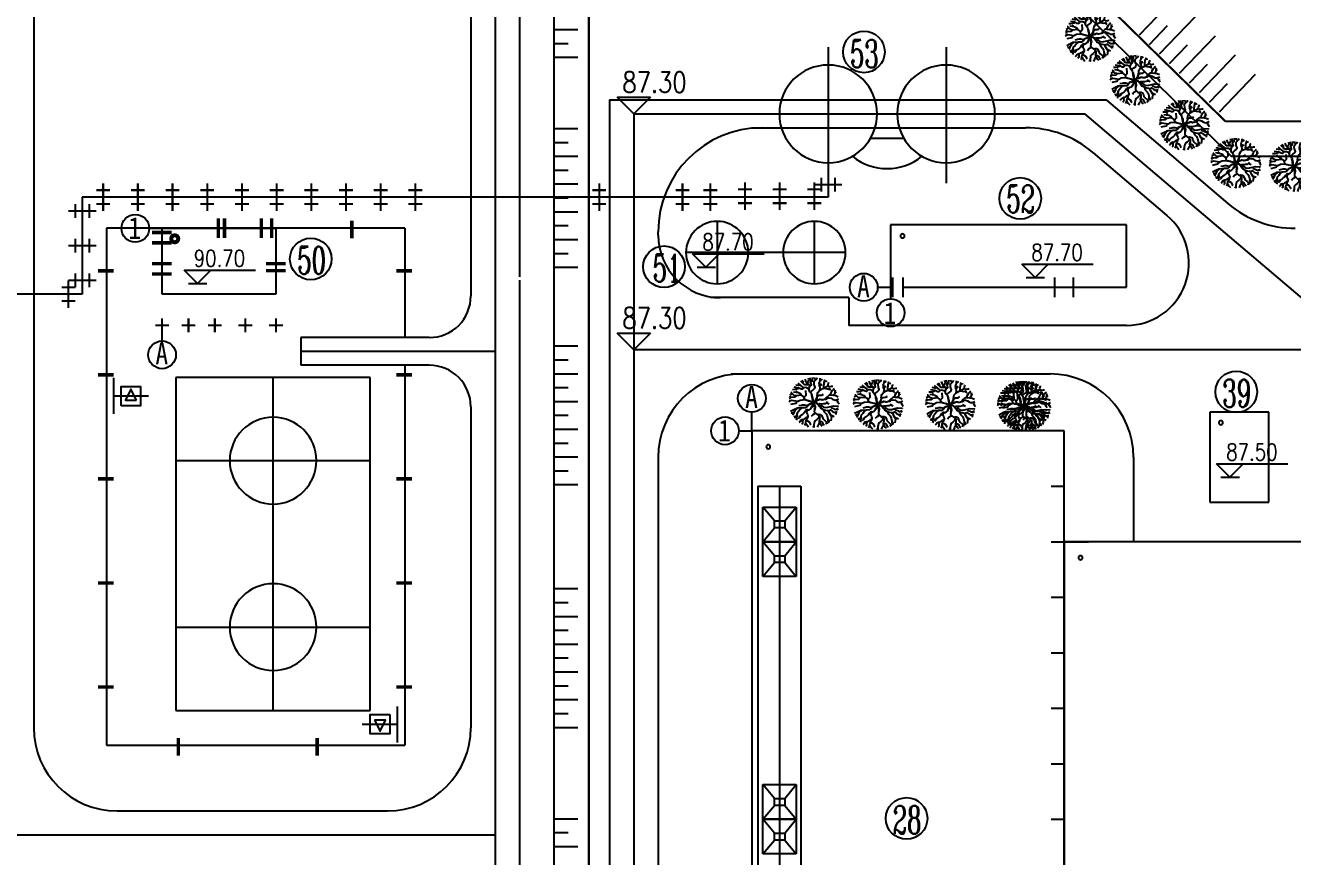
# Model space of a CAD drawing. Extents: x 532522 to 2902776, y -101917278 to 111238625.
# Drawn here: x 2902098.2 to 2902280.8, y 2549128.2 to 2549248.1 of the extents above; entities that cross this region are included whole.
import ezdxf
from ezdxf.enums import TextEntityAlignment as Align

# ---------------------------------------------------------------- set-up
doc = ezdxf.new("R2010")
doc.units = 0
doc.header["$LTSCALE"] = 1000
doc.header["$MEASUREMENT"] = 0
doc.header["$PDMODE"] = 33
doc.header["$PDSIZE"] = 0.125
doc.linetypes.add('DASHDOT', pattern=[1, 0.5, -0.25, 0, -0.25])
doc.layers.get('DEFPOINTS').update_dxf_attribs({"linetype": 'CONTINUOUS'})
for name, color, linetype in [('1', 7, 'CONTINUOUS'), ('34', 7, 'CONTINUOUS'), ('NEW字', 2, 'CONTINUOUS'), ('NEW编号', 2, 'CONTINUOUS'), ('边坡', 3, 'CONTINUOUS'), ('道路', 5, 'CONTINUOUS')]:
    doc.layers.add(name, color=color, linetype=linetype)
doc.styles.add('_COMPLEX', font='COMPLEX.shx', dxfattribs={"width": 0.6})
doc.styles.add('BIGFONT', font='', dxfattribs={"width": 0.75})
doc.styles.add('DIM_FONT', font='SIMPLEX.shx', dxfattribs={"width": 0.8})
doc.styles.get('BIGFONT').set_extended_font_data('SimSun')

# ---------------------------------------------------------------- blocks, each defined once
blk = doc.blocks.new('VEGTRE')
at = {"layer": '34', "color": 95, "linetype": 'Continuous'}
for p, q in [((-8.528, 0.012), (-9.251, 0.386)), ((0.118, -8.826), (0.14, -9.251)), ((3.566, -7.88), (3.93, -8.367))]:
    blk.add_line(p, q, dxfattribs=at)
for points in [[(-5.516, 2.354), (-5.718, 2.925), (-6.014, 3.369), (-6.482, 4.138), (-6.364, 4.405), (-6.573, 4.79), (-7.162, 5.174), (-7.426, 5.518)], [(-4.4, 6.349), (-5.149, 6.149), (-5.738, 6.297), (-6.573, 6.509)], [(-2.28, 1.166), (-2.28, 1.166), (-2.588, 1.561), (-2.851, 2.005), (-2.762, 2.39), (-2.79, 2.715), (-3.321, 3.217), (-3.913, 3.602), (-4.236, 3.99), (-4.562, 4.344), (-4.855, 4.817), (-5.062, 5.113), (-5.651, 5.497), (-6.065, 5.795)], [(-2.046, 4.279), (-2.4, 4.964), (-3.287, 5.585), (-3.964, 6.236), (-4.882, 6.473), (-5.323, 6.918), (-5.978, 7.056)], [(-5.323, 6.918), (-5.362, 7.246), (-5.46, 7.463)], [(-2.195, 6.115), (-2.574, 6.648), (-3.106, 7.036), (-3.4, 7.185), (-3.962, 7.479), (-4.61, 7.805), (-4.773, 7.915)], [(-3.752, 7.369), (-3.99, 8.041), (-3.988, 8.338)], [(-2.021, 2.95), (-2.046, 4.279), (-2.195, 6.115), (-2.229, 6.518), (-2.46, 6.863), (-3.385, 8.6)], [(-1.333, 2.385), (-1.014, 3.395), (-1.014, 4.191), (-1.128, 4.636), (-1.306, 5.585)], [(0.397, 6.077), (-0.091, 6.602), (-0.424, 6.73), (-0.829, 8.612)], [(0.749, 8.303), (0.417, 8.867), (0.067, 9.236)], [(0.754, 9.176), (0.786, 8.248), (0.421, 5.99), (0.879, 5.048), (1.021, 3.397), (1.745, 3.549), (2.297, 4.056), (2.627, 4.528), (2.402, 6.574), (1.892, 7.12), (1.776, 8.509), (1.535, 8.749), (1.489, 9.113)], [(1.776, 8.509), (2.094, 8.662), (2.303, 8.938)], [(2.4, 6.569), (2.605, 7.267), (2.93, 7.679), (3.581, 8.303), (3.658, 8.472)], [(2.626, 4.535), (3.13, 4.899), (3.487, 5.697), (3.694, 6.082), (4.2, 6.525)], [(3.186, 7.925), (2.785, 8.597), (2.653, 8.841)], [(3.694, 6.082), (3.694, 6.585), (3.817, 7.533)], [(4.535, 1.708), (5.166, 2.212), (5.405, 2.749), (5.458, 3.195), (5.405, 3.713), (4.846, 4.231), (4.892, 4.745), (5.303, 5.581), (5.602, 7.304)], [(5.303, 5.581), (5.202, 5.697), (4.995, 6.082), (4.79, 6.494), (4.73, 7.087), (4.699, 7.94)], [(5.405, 3.715), (5.79, 4.156), (6.145, 4.662), (6.412, 4.985), (7.164, 5.812)], [(6.391, 4.959), (6.236, 5.518), (6.236, 5.725), (6.395, 6.648)], [(6.436, 1.643), (6.438, 3.318), (6.576, 3.653), (7.149, 4.036), (7.438, 4.497), (7.838, 4.863)], [(-5.072, -1.937), (-5.316, -1.81), (-5.788, -1.573), (-6.291, -1.097), (-6.762, -0.477), (-7.144, -0.179), (-7.677, -0.092), (-8.21, -0.003), (-9.26, 0.048)], [(-2.826, 2.118), (-3.087, 2.39), (-3.441, 2.687), (-3.737, 2.687), (-4.003, 2.656), (-4.241, 2.538), (-4.446, 2.391), (-5.01, 2.243), (-5.306, 2.273), (-5.778, 2.451), (-6.162, 2.631), (-6.487, 2.807), (-6.99, 3.043), (-7.521, 3.161), (-7.788, 2.985), (-8.085, 2.779), (-8.47, 2.513), (-9.051, 1.949)], [(-7.644, 3.079), (-7.906, 3.251), (-8.291, 3.34), (-8.579, 3.473)], [(-6.774, 2.944), (-6.814, 2.364), (-7.2, 1.771), (-7.88, 1.359), (-8.262, 1.156)], [(-6.48, 4.13), (-6.809, 4.197), (-7.373, 4.169), (-7.785, 4.256), (-8.041, 4.579)], [(-3.964, -0.615), (-4.554, 0.443), (-5.236, 0.966)], [(-2.528, -0.28), (-2.003, -0.333), (-1.532, -0.287), (-1.009, -0.157), (-0.532, 0.043), (-0.487, 0.128), (-0.547, 0.195), (-1.308, 0.535), (-1.732, 0.759), (-2.28, 1.166)], [(-1.836, 0.836), (-1.532, 0.733), (-1.116, 0.535), (-0.728, 0.366), (-0.39, 0.222), (-0.308, 0.227), (-0.28, 0.318), (-0.409, 0.672), (-0.636, 1.292), (-0.851, 1.797), (-0.99, 2.038), (-1.383, 2.386), (-2.021, 2.95)], [(-1.496, 2.487), (-1.121, 2.253), (-0.85, 2.084), (-0.631, 1.636), (-0.436, 1.202), (-0.25, 0.662), (-0.137, 0.338), (-0.082, 0.263), (0.005, 0.289), (0.087, 0.499), (0.217, 0.862), (0.39, 1.333), (0.535, 1.913), (0.667, 2.463), (0.776, 2.867), (0.944, 3.145)], [(1.021, 3.397), (0.781, 2.621), (0.631, 1.971), (0.446, 1.246), (0.217, 0.503), (0.181, 0.39), (0.227, 0.262), (0.33, 0.248), (0.841, 0.426), (1.405, 0.538), (2.063, 0.638), (2.492, 0.733), (2.858, 0.774)], [(3.063, 0.843), (2.672, 0.708), (2.15, 0.579), (1.579, 0.487), (1.012, 0.402), (0.627, 0.217), (0.272, 0.046), (0.227, -0.01), (0.325, -0.138), (0.631, -0.385), (1.205, -0.844), (1.463, -1.024), (1.971, -1.188)], [(1.682, 3.535), (2.169, 3.304), (2.692, 2.851), (4.438, 2.986)], [(3.063, 0.843), (3.328, 0.935), (3.95, 1.438), (4.453, 1.703), (5.191, 1.733), (5.991, 1.467), (6.227, 1.436), (6.494, 1.703), (6.82, 2.174), (7.145, 2.617), (7.503, 2.795), (8.005, 3.031), (8.622, 3.282)], [(3.581, 1.14), (4.067, 0.995), (4.569, 0.431), (4.892, -0.014), (5.277, -0.369), (5.689, -0.487), (6.222, -0.251), (6.549, -0.162), (7.318, -0.075), (7.703, -0.106), (8.205, -0.578), (8.704, -1.142), (9.144, -1.244)], [(6.128, 1.448), (6.462, 0.903), (6.966, 1.051), (7.379, 1.315), (7.677, 1.108), (8.027, 0.545), (9.212, 0.508)], [(7.15, 4.038), (7.415, 3.92), (7.622, 3.862), (8.115, 4.385)], [(7.313, 2.699), (7.617, 2.232), (7.971, 1.997), (8.477, 1.877), (9.005, 2.002)], [(7.607, 1.156), (7.822, 1.138), (8.238, 1.197), (9.109, 1.462)], [(-7.533, -2.133), (-7.918, -1.867), (-8.39, -1.542), (-9.183, -1.21)], [(-3.385, -0.159), (-3.45, -0.154), (-3.774, -0.39), (-4.101, -0.774), (-4.337, -1.041), (-4.516, -1.246), (-4.752, -1.574), (-4.959, -1.839), (-5.168, -2.015), (-5.405, -2.164), (-5.937, -2.133), (-6.203, -2.133), (-6.619, -2.015), (-6.913, -1.957), (-7.178, -1.985), (-7.475, -2.075), (-7.713, -2.311), (-7.978, -2.46), (-8.333, -2.696), (-8.744, -3.056)], [(-6.979, -1.964), (-6.973, -2.342), (-7.031, -2.636), (-7.27, -3.021), (-7.773, -3.287), (-8.159, -3.523), (-8.431, -3.836)], [(-7.467, -4.788), (-7.696, -4.588), (-8.154, -4.393)], [(-4.544, -1.287), (-4.398, -1.839), (-4.429, -2.313), (-4.667, -2.757), (-5.318, -3.111), (-5.88, -3.318), (-6.326, -3.644), (-6.8, -4.147), (-7.126, -4.528), (-7.364, -4.768), (-7.882, -4.867)], [(-5.373, -7.544), (-4.773, -6.301), (-4.157, -5.926), (-3.485, -5.583), (-3.097, -5.157), (-2.957, -4.362), (-2.723, -3.472), (-3.477, -3.759), (-4.239, -4.508), (-5.019, -4.947), (-6.152, -5.144), (-6.579, -5.092), (-7.516, -5.415)], [(-2.462, -3.179), (-2.137, -2.583), (-1.759, -2.28), (-1.347, -1.979), (-0.903, -1.67), (-0.496, -1.229), (-0.344, -0.944), (-0.215, -0.239), (-0.255, -0.128), (-0.359, -0.106), (-0.985, -0.282), (-1.626, -0.421), (-1.896, -0.446), (-2.446, -0.297), (-2.923, -0.203), (-3.385, -0.159)], [(1.2, -4.123), (0.961, -3.593), (0.913, -3.108), (0.897, -2.942), (0.997, -2.662), (1.092, -2.21), (0.831, -1.764), (0.703, -1.215), (0.494, -0.85), (0.212, -0.451), (0.109, -0.39), (0.005, -0.414), (-0.07, -0.533), (-0.188, -1.003), (-0.224, -1.147), (-0.641, -1.614), (-0.865, -1.855), (-1.516, -2.27), (-2.173, -2.856), (-2.723, -3.472)], [(-1.516, -2.27), (-1.195, -2.785), (-1.891, -3.706), (-1.81, -5.097), (-1.538, -6.27), (-1.277, -7.256), (-1.383, -8.903), (-1.521, -9.106)], [(-0.641, -1.614), (-0.465, -2.169), (-0.497, -3.026), (-0.439, -3.619), (-0.352, -4.121), (-0.147, -4.685), (-0.354, -5.393), (-0.503, -5.629)], [(2.289, -1.251), (1.369, -1.07), (0.949, -0.757), (0.272, -0.338), (0.525, -0.728), (0.745, -1.07), (0.821, -1.393), (0.979, -1.87), (1.191, -2.229), (0.985, -3.046), (1.251, -4.369)], [(1.251, -4.369), (1.333, -4.685), (1.627, -4.952), (1.744, -5.662), (1.535, -6.342), (1.12, -6.993), (0.913, -7.436), (0.851, -8.029), (1.145, -8.826), (1.335, -9.154)], [(1.263, -4.424), (1.868, -4.687), (2.81, -5.721), (2.749, -6.195), (2.682, -7.19), (2.651, -7.523), (2.497, -8.152), (2.115, -9.003)], [(2.289, -1.251), (3.273, -1.369), (3.718, -1.47), (4.297, -1.908), (4.509, -2.215), (4.892, -2.778), (5.333, -3.788), (6.144, -5.178), (5.853, -5.723), (5.997, -6.562), (6.022, -7.009)], [(2.289, -1.251), (2.622, -1.988), (2.668, -2.896), (3.077, -3.598)], [(4.509, -2.215), (5.359, -2.379), (5.863, -2.203), (6.366, -1.908), (7.164, -2.383)], [(5.241, -3.574), (5.089, -4.362), (5, -4.954), (5.115, -5.487), (5.232, -6.168)], [(5.333, -3.788), (5.653, -3.624), (6.273, -3.682), (6.894, -3.744), (7.456, -3.773), (7.75, -4.07), (7.93, -4.732)], [(5.964, -2.144), (6.308, -2.441), (6.776, -3.034)], [(6.708, -2.111), (7.077, -1.968), (7.61, -2.147), (8.109, -2.292), (8.918, -2.378)], [(7.605, -3.921), (7.841, -3.892), (8.226, -4.07), (8.258, -4.132)], [(8.046, -2.275), (8.258, -2.65), (8.658, -3.2)], [(8.268, -0.651), (8.617, -0.311), (9.226, -0.229)], [(-6.154, -5.144), (-6.419, -5.388), (-6.862, -5.537), (-7.209, -5.815)], [(-4.773, -6.301), (-5.475, -6.544), (-6.005, -6.426), (-6.809, -6.28)], [(-3.675, -7.646), (-4, -8.051), (-4.462, -8.113)], [(-3.097, -5.157), (-2.87, -5.896), (-2.783, -6.162), (-3.316, -6.841), (-3.614, -7.403), (-3.703, -7.757), (-3.526, -8.173), (-3.497, -8.573)], [(-2.456, -8.492), (-2.67, -8.706), (-2.846, -8.81)], [(-1.538, -6.27), (-2.044, -6.574), (-2.251, -7.198), (-2.549, -7.67), (-2.579, -8.113), (-2.521, -8.379), (-2.316, -8.733), (-2.277, -8.973)], [(1.041, -8.544), (0.436, -8.59), (0.079, -8.856), (-0.393, -9.062), (-0.711, -9.226)], [(-0.179, -4.798), (-0.06, -4.862), (0.297, -5.039)], [(2.682, -7.164), (3.128, -7.675), (3.544, -7.882), (4.135, -7.851), (4.62, -8.005)], [(2.749, -6.195), (3.569, -6.393), (4.232, -6.769), (4.728, -7.321), (4.964, -7.379), (5.123, -7.651)], [(5.062, -5.236), (4.879, -5.692), (4.463, -6.137)], [(6.144, -5.179), (6.595, -5.251), (7.246, -5.46), (7.42, -5.497)]]:
    blk.add_lwpolyline(points, dxfattribs=at)

msp = doc.modelspace()

# ---------------------------------------------------------------- linework, layer by layer
at = {"layer": '1', "color": 1, "linetype": 'Continuous'}
for p, q in [((2902176.87, 2549322.32), (2902271.95, 2549229.24)), ((2902271.95, 2549229.24), (2902410.88, 2549229.24))]:
    msp.add_line(p, q, dxfattribs=at)
at = {"layer": '1', "color": 255, "linetype": 'DASHDOT'}
for p, q in [((2902213.87, 2549244.93), (2902213.87, 2549225.33)), ((2902230.87, 2549244.93), (2902230.87, 2549225.33)), ((2902197.87, 2549219.83), (2902197.87, 2549210.83)), ((2902211.87, 2549219.83), (2902211.87, 2549210.83)), ((2902216.37, 2549215.33), (2902193.37, 2549215.33)), ((2902110.87, 2549197.27), (2902110.87, 2549192.08)), ((2902133.87, 2549149.33), (2902133.87, 2549197.33)), ((2902115.93, 2549194.63), (2902110.78, 2549194.63)), ((2902119.87, 2549185.33), (2902147.87, 2549185.33)), ((2902119.87, 2549161.33), (2902147.87, 2549161.33)), ((2902151.78, 2549144.69), (2902151.78, 2549149.88)), ((2902146.72, 2549147.33), (2902151.87, 2549147.33))]:
    msp.add_line(p, q, dxfattribs=at)
at = {"layer": '1', "color": 255, "linetype": 'Continuous'}
for p, q in [((2902213.87, 2549235.33), (2902230.87, 2549235.33)), ((2902219.98, 2549231.83), (2902224.77, 2549231.83)), ((2902106.37, 2549223.33), (2902106.37, 2549209.33)), ((2902213.87, 2549223.33), (2902179.87, 2549223.33)), ((2902109.87, 2549218.83), (2902109.87, 2549144.33)), ((2902152.87, 2549218.83), (2902109.87, 2549218.83)), ((2902116, 2549218.83), (2902117.87, 2549218.83)), ((2902117.87, 2549209.33), (2902117.87, 2549218.83)), ((2902117.87, 2549218.83), (2902134.27, 2549218.83)), ((2902134.27, 2549218.83), (2902134.27, 2549209.33)), ((2902152.87, 2549218.83), (2902152.87, 2549203.08)), ((2902222.87, 2549211.33), (2902222.87, 2549208.65)), ((2902223.2, 2549208.91), (2902223.2, 2549211.75)), ((2902224.7, 2549208.91), (2902224.7, 2549211.75)), ((2902246.52, 2549208.91), (2902246.52, 2549211.75)), ((2902249.22, 2549208.91), (2902249.22, 2549211.75)), ((2902134.27, 2549209.33), (2902117.87, 2549209.33)), ((2902221, 2549210.33), (2902222.87, 2549210.33)), ((2902225.2, 2549210.33), (2902251.22, 2549210.33)), ((2902109.87, 2549204.33), (2902109.87, 2549144.33)), ((2902117.87, 2549202.15), (2902117.87, 2549204.83)), ((2902152.87, 2549199.08), (2902152.87, 2549144.33)), ((2902147.87, 2549197.33), (2902119.87, 2549197.33)), ((2902119.87, 2549197.33), (2902119.87, 2549149.33)), ((2902147.87, 2549149.33), (2902147.87, 2549197.33)), ((2902202.87, 2549189.63), (2902202.87, 2549192.32)), ((2902277.38, 2549192.33), (2902268.88, 2549192.33)), ((2902268.88, 2549192.33), (2902268.88, 2549179.33)), ((2902277.38, 2549179.33), (2902277.38, 2549192.33)), ((2902201, 2549189.63), (2902202.87, 2549189.63)), ((2902247.87, 2549189.63), (2902202.87, 2549189.63)), ((2902202.87, 2549189.63), (2902202.87, 2549061.63)), ((2902247.87, 2549061.63), (2902247.87, 2549189.63)), ((2902203.72, 2549181.63), (2902203.72, 2549054.63)), ((2902203.72, 2549181.63), (2902209.92, 2549181.63)), ((2902209.92, 2549181.63), (2902209.92, 2549054.63)), ((2902246, 2549181.63), (2902247.87, 2549181.63)), ((2902206.12, 2549176.63), (2902204.47, 2549178.63)), ((2902204.47, 2549173.63), (2902204.47, 2549178.63)), ((2902204.47, 2549178.63), (2902206.87, 2549178.63)), ((2902206.87, 2549178.63), (2902209.27, 2549178.63)), ((2902207.62, 2549176.63), (2902209.27, 2549178.63)), ((2902209.27, 2549178.63), (2902209.27, 2549173.63)), ((2902268.88, 2549179.33), (2902277.38, 2549179.33)), ((2902206.12, 2549175.63), (2902206.12, 2549176.63)), ((2902206.12, 2549176.63), (2902206.87, 2549176.63)), ((2902206.87, 2549176.63), (2902207.62, 2549176.63)), ((2902207.62, 2549176.63), (2902207.62, 2549175.63)), ((2902204.47, 2549173.63), (2902206.12, 2549175.63)), ((2902207.62, 2549175.63), (2902206.12, 2549175.63)), ((2902207.62, 2549175.63), (2902209.27, 2549173.63)), ((2902206.12, 2549171.63), (2902204.47, 2549173.63)), ((2902204.47, 2549168.63), (2902204.47, 2549173.63)), ((2902204.47, 2549173.63), (2902206.87, 2549173.63)), ((2902209.27, 2549173.63), (2902204.47, 2549173.63)), ((2902206.87, 2549173.63), (2902209.27, 2549173.63)), ((2902207.62, 2549171.63), (2902209.27, 2549173.63)), ((2902209.27, 2549173.63), (2902209.27, 2549168.63)), ((2902246, 2549173.63), (2902247.87, 2549173.63)), ((2902292.87, 2549173.63), (2902247.87, 2549173.63)), ((2902247.87, 2549173.63), (2902247.87, 2549041.63)), ((2902204.47, 2549168.63), (2902206.12, 2549170.63)), ((2902206.12, 2549170.63), (2902206.12, 2549171.63)), ((2902206.12, 2549171.63), (2902206.87, 2549171.63)), ((2902207.62, 2549170.63), (2902206.12, 2549170.63)), ((2902206.87, 2549171.63), (2902207.62, 2549171.63)), ((2902207.62, 2549171.63), (2902207.62, 2549170.63)), ((2902207.62, 2549170.63), (2902209.27, 2549168.63)), ((2902209.27, 2549168.63), (2902204.47, 2549168.63)), ((2902246, 2549165.63), (2902247.87, 2549165.63)), ((2902246, 2549157.63), (2902247.87, 2549157.63)), ((2902119.87, 2549149.33), (2902147.87, 2549149.33)), ((2902246, 2549149.63), (2902247.87, 2549149.63)), ((2902109.87, 2549144.33), (2902152.87, 2549144.33)), ((2902246, 2549141.63), (2902247.87, 2549141.63)), ((2902206.12, 2549136.63), (2902204.47, 2549138.63)), ((2902204.47, 2549133.63), (2902204.47, 2549138.63)), ((2902204.47, 2549138.63), (2902206.87, 2549138.63)), ((2902206.87, 2549138.63), (2902209.27, 2549138.63)), ((2902207.62, 2549136.63), (2902209.27, 2549138.63)), ((2902209.27, 2549138.63), (2902209.27, 2549133.63)), ((2902204.47, 2549133.63), (2902206.12, 2549135.63)), ((2902206.12, 2549135.63), (2902206.12, 2549136.63)), ((2902206.12, 2549136.63), (2902206.87, 2549136.63)), ((2902207.62, 2549135.63), (2902206.12, 2549135.63)), ((2902206.87, 2549136.63), (2902207.62, 2549136.63)), ((2902207.62, 2549136.63), (2902207.62, 2549135.63)), ((2902207.62, 2549135.63), (2902209.27, 2549133.63)), ((2902206.12, 2549131.63), (2902204.47, 2549133.63)), ((2902204.47, 2549128.63), (2902204.47, 2549133.63)), ((2902204.47, 2549133.63), (2902206.87, 2549133.63)), ((2902209.27, 2549133.63), (2902204.47, 2549133.63)), ((2902206.87, 2549133.63), (2902209.27, 2549133.63)), ((2902207.62, 2549131.63), (2902209.27, 2549133.63)), ((2902209.27, 2549133.63), (2902209.27, 2549128.63)), ((2902246, 2549133.63), (2902247.87, 2549133.63)), ((2902204.47, 2549128.63), (2902206.12, 2549130.63)), ((2902206.12, 2549130.63), (2902206.12, 2549131.63)), ((2902206.12, 2549131.63), (2902206.87, 2549131.63)), ((2902207.62, 2549130.63), (2902206.12, 2549130.63)), ((2902206.87, 2549131.63), (2902207.62, 2549131.63)), ((2902207.62, 2549131.63), (2902207.62, 2549130.63)), ((2902207.62, 2549130.63), (2902209.27, 2549128.63)), ((2902209.27, 2549128.63), (2902204.47, 2549128.63))]:
    msp.add_line(p, q, dxfattribs=at)
at = {"layer": '1', "linetype": 'Continuous'}
for p, q in [((2902213.87, 2549228.3), (2902213.87, 2549223.33)), ((2902179.87, 2549223.33), (2902106.37, 2549223.33)), ((2902106.37, 2549209.33), (2902003.87, 2549209.33))]:
    msp.add_line(p, q, dxfattribs=at)
at = {"layer": '1', "color": 255}
for p, q in [((2902256.87, 2549219.33), (2902222.87, 2549219.33)), ((2902222.87, 2549219.33), (2902222.87, 2549210.33)), ((2902256.87, 2549210.33), (2902256.87, 2549219.33)), ((2902222.87, 2549210.33), (2902223.2, 2549210.33)), ((2902224.7, 2549210.33), (2902246.52, 2549210.33)), ((2902249.22, 2549210.33), (2902256.87, 2549210.33))]:
    msp.add_line(p, q, dxfattribs=at)
at = {"layer": '1', "color": 255, "const_width": 0.3}
for points in [[(2902109.37, 2549223.33), (2902109.37, 2549225.33), (2902109.37, 2549221.33), (2902109.37, 2549222.33), (2902108.37, 2549222.33), (2902110.37, 2549222.33), (2902109.37, 2549222.33), (2902109.37, 2549224.33), (2902108.37, 2549224.33), (2902109.37, 2549224.33), (2902110.37, 2549224.33)], [(2902114.37, 2549223.33), (2902114.37, 2549225.33), (2902114.37, 2549221.33), (2902114.37, 2549222.33), (2902113.37, 2549222.33), (2902115.37, 2549222.33), (2902114.37, 2549222.33), (2902114.37, 2549224.33), (2902113.37, 2549224.33), (2902114.37, 2549224.33), (2902115.37, 2549224.33)], [(2902119.37, 2549223.33), (2902119.37, 2549225.33), (2902119.37, 2549221.33), (2902119.37, 2549222.33), (2902118.37, 2549222.33), (2902120.37, 2549222.33), (2902119.37, 2549222.33), (2902119.37, 2549224.33), (2902118.37, 2549224.33), (2902119.37, 2549224.33), (2902120.37, 2549224.33)], [(2902124.37, 2549223.33), (2902124.37, 2549225.33), (2902124.37, 2549221.33), (2902124.37, 2549222.33), (2902123.37, 2549222.33), (2902125.37, 2549222.33), (2902124.37, 2549222.33), (2902124.37, 2549224.33), (2902123.37, 2549224.33), (2902124.37, 2549224.33), (2902125.37, 2549224.33)], [(2902129.37, 2549223.33), (2902129.37, 2549225.33), (2902129.37, 2549221.33), (2902129.37, 2549222.33), (2902128.37, 2549222.33), (2902130.37, 2549222.33), (2902129.37, 2549222.33), (2902129.37, 2549224.33), (2902128.37, 2549224.33), (2902129.37, 2549224.33), (2902130.37, 2549224.33)], [(2902134.37, 2549223.33), (2902134.37, 2549225.33), (2902134.37, 2549221.33), (2902134.37, 2549222.33), (2902133.37, 2549222.33), (2902135.37, 2549222.33), (2902134.37, 2549222.33), (2902134.37, 2549224.33), (2902133.37, 2549224.33), (2902134.37, 2549224.33), (2902135.37, 2549224.33)], [(2902139.37, 2549223.33), (2902139.37, 2549225.33), (2902139.37, 2549221.33), (2902139.37, 2549222.33), (2902138.37, 2549222.33), (2902140.37, 2549222.33), (2902139.37, 2549222.33), (2902139.37, 2549224.33), (2902138.37, 2549224.33), (2902139.37, 2549224.33), (2902140.37, 2549224.33)], [(2902144.37, 2549223.33), (2902144.37, 2549225.33), (2902144.37, 2549221.33), (2902144.37, 2549222.33), (2902143.37, 2549222.33), (2902145.37, 2549222.33), (2902144.37, 2549222.33), (2902144.37, 2549224.33), (2902143.37, 2549224.33), (2902144.37, 2549224.33), (2902145.37, 2549224.33)], [(2902149.37, 2549223.33), (2902149.37, 2549225.33), (2902149.37, 2549221.33), (2902149.37, 2549222.33), (2902148.37, 2549222.33), (2902150.37, 2549222.33), (2902149.37, 2549222.33), (2902149.37, 2549224.33), (2902148.37, 2549224.33), (2902149.37, 2549224.33), (2902150.37, 2549224.33)], [(2902154.37, 2549223.33), (2902154.37, 2549225.33), (2902154.37, 2549221.33), (2902154.37, 2549222.33), (2902153.37, 2549222.33), (2902155.37, 2549222.33), (2902154.37, 2549222.33), (2902154.37, 2549224.33), (2902153.37, 2549224.33), (2902154.37, 2549224.33), (2902155.37, 2549224.33)], [(2902180.87, 2549223.33), (2902180.87, 2549225.33), (2902180.87, 2549221.33), (2902180.87, 2549222.33), (2902179.87, 2549222.33), (2902181.87, 2549222.33), (2902180.87, 2549222.33), (2902180.87, 2549224.33), (2902179.87, 2549224.33), (2902180.87, 2549224.33), (2902181.87, 2549224.33)], [(2902192.87, 2549223.33), (2902192.87, 2549225.33), (2902192.87, 2549221.33), (2902192.87, 2549222.33), (2902191.87, 2549222.33), (2902193.87, 2549222.33), (2902192.87, 2549222.33), (2902192.87, 2549224.33), (2902191.87, 2549224.33), (2902192.87, 2549224.33), (2902193.87, 2549224.33)], [(2902196.87, 2549223.33), (2902196.87, 2549225.33), (2902196.87, 2549221.33), (2902196.87, 2549222.33), (2902195.87, 2549222.33), (2902197.87, 2549222.33), (2902196.87, 2549222.33), (2902196.87, 2549224.33), (2902195.87, 2549224.33), (2902196.87, 2549224.33), (2902197.87, 2549224.33)], [(2902201.87, 2549223.45), (2902201.87, 2549225.45), (2902201.87, 2549221.45), (2902201.87, 2549222.45), (2902200.87, 2549222.45), (2902202.87, 2549222.45), (2902201.87, 2549222.45), (2902201.87, 2549224.45), (2902200.87, 2549224.45), (2902201.87, 2549224.45), (2902202.87, 2549224.45)], [(2902206.87, 2549223.45), (2902206.87, 2549225.45), (2902206.87, 2549221.45), (2902206.87, 2549222.45), (2902205.87, 2549222.45), (2902207.87, 2549222.45), (2902206.87, 2549222.45), (2902206.87, 2549224.45), (2902205.87, 2549224.45), (2902206.87, 2549224.45), (2902207.87, 2549224.45)], [(2902211.87, 2549223.45), (2902211.87, 2549225.45), (2902211.87, 2549221.45), (2902211.87, 2549222.45), (2902210.87, 2549222.45), (2902212.87, 2549222.45), (2902211.87, 2549222.45), (2902211.87, 2549224.45), (2902210.87, 2549224.45), (2902211.87, 2549224.45), (2902212.87, 2549224.45)], [(2902213.87, 2549225.12), (2902211.87, 2549225.12), (2902215.87, 2549225.12), (2902214.87, 2549225.12), (2902214.87, 2549224.12), (2902214.87, 2549226.12), (2902214.87, 2549225.12), (2902212.87, 2549225.12), (2902212.87, 2549224.12), (2902212.87, 2549225.12), (2902212.87, 2549226.12)], [(2902106.37, 2549221.33), (2902104.37, 2549221.33), (2902108.37, 2549221.33), (2902107.37, 2549221.33), (2902107.37, 2549220.33), (2902107.37, 2549222.33), (2902107.37, 2549221.33), (2902105.37, 2549221.33), (2902105.37, 2549220.33), (2902105.37, 2549221.33), (2902105.37, 2549222.33)], [(2902106.37, 2549216.33), (2902104.37, 2549216.33), (2902108.37, 2549216.33), (2902107.37, 2549216.33), (2902107.37, 2549215.33), (2902107.37, 2549217.33), (2902107.37, 2549216.33), (2902105.37, 2549216.33), (2902105.37, 2549215.33), (2902105.37, 2549216.33), (2902105.37, 2549217.33)], [(2902106.37, 2549211.33), (2902104.37, 2549211.33), (2902108.37, 2549211.33), (2902107.37, 2549211.33), (2902107.37, 2549210.33), (2902107.37, 2549212.33), (2902107.37, 2549211.33), (2902105.37, 2549211.33), (2902105.37, 2549210.33), (2902105.37, 2549211.33), (2902105.37, 2549212.33)], [(2902104.37, 2549209.33), (2902104.37, 2549211.33), (2902104.37, 2549207.33), (2902104.37, 2549208.33), (2902103.37, 2549208.33), (2902105.37, 2549208.33), (2902104.37, 2549208.33), (2902104.37, 2549210.33), (2902103.37, 2549210.33), (2902104.37, 2549210.33), (2902105.37, 2549210.33)], [(2902116.87, 2549204.83), (2902118.87, 2549204.83), (2902117.87, 2549204.83), (2902117.87, 2549205.83), (2902117.87, 2549203.83)], [(2902120.67, 2549204.83), (2902122.67, 2549204.83), (2902121.67, 2549204.83), (2902121.67, 2549205.83), (2902121.67, 2549203.83)], [(2902124.47, 2549204.83), (2902126.47, 2549204.83), (2902125.47, 2549204.83), (2902125.47, 2549205.83), (2902125.47, 2549203.83)], [(2902128.87, 2549204.83), (2902130.87, 2549204.83), (2902129.87, 2549204.83), (2902129.87, 2549205.83), (2902129.87, 2549203.83)], [(2902133.27, 2549204.83), (2902135.27, 2549204.83), (2902134.27, 2549204.83), (2902134.27, 2549205.83), (2902134.27, 2549203.83)]]:
    msp.add_lwpolyline(points, dxfattribs=at)
at = {"layer": '1', "color": 255, "linetype": 'Continuous', "const_width": 0.5, "flags": 128}
for points in [[(2902125.97, 2549217.41), (2902125.97, 2549220.25)], [(2902126.87, 2549217.41), (2902126.87, 2549220.25)], [(2902132.17, 2549217.41), (2902132.17, 2549220.25)], [(2902133.67, 2549217.41), (2902133.67, 2549220.25)], [(2902116.39, 2549218.23), (2902119.23, 2549218.23)], [(2902116.39, 2549216.73), (2902119.23, 2549216.73)], [(2902116.39, 2549213.73), (2902119.23, 2549213.73)], [(2902116.39, 2549212.23), (2902119.23, 2549212.23)], [(2902132.86, 2549213.73), (2902135.69, 2549213.73)], [(2902132.86, 2549212.73), (2902135.69, 2549212.73)]]:
    msp.add_lwpolyline(points, dxfattribs=at)
at = {"layer": '1', "color": 255, "linetype": 'Continuous', "const_width": 0.5}
for points in [[(2902145.22, 2549217.38), (2902145.22, 2549219.91)], [(2902110.87, 2549212.7), (2902108.65, 2549212.7)], [(2902153.87, 2549212.7), (2902151.65, 2549212.7)], [(2902110.87, 2549197.7), (2902108.65, 2549197.7)], [(2902153.87, 2549197.7), (2902151.65, 2549197.7)], [(2902110.87, 2549182.7), (2902108.65, 2549182.7)], [(2902153.87, 2549182.7), (2902151.65, 2549182.7)], [(2902110.87, 2549167.7), (2902108.65, 2549167.7)], [(2902153.87, 2549167.7), (2902151.65, 2549167.7)], [(2902110.87, 2549152.7), (2902108.65, 2549152.7)], [(2902153.87, 2549152.7), (2902151.65, 2549152.7)], [(2902120.22, 2549142.8), (2902120.22, 2549145.34)], [(2902140.22, 2549142.8), (2902140.22, 2549145.34)]]:
    msp.add_lwpolyline(points, dxfattribs=at)
at = {"layer": '1', "color": 255, "linetype": 'Continuous', "const_width": 1}
msp.add_lwpolyline([(2902119.69, 2549217.03, -1), (2902119.69, 2549217.61, -1)], format="xyb", close=True, dxfattribs=at)
at = {"layer": '1', "color": 255, "linetype": 'Continuous'}
for points in [[(2902111.97, 2549193.23), (2902111.97, 2549196.03), (2902114.77, 2549196.03), (2902114.77, 2549193.23)], [(2902114.17, 2549194.03), (2902113.37, 2549195.63), (2902112.57, 2549194.03)], [(2902150.68, 2549148.73), (2902150.68, 2549145.93), (2902147.88, 2549145.93), (2902147.88, 2549148.73)], [(2902148.48, 2549147.93), (2902149.28, 2549146.33), (2902150.08, 2549147.93)]]:
    msp.add_lwpolyline(points, close=True, dxfattribs=at)
at = {"layer": '1', "color": 255, "linetype": 'DASHDOT', "ltscale": 2}
msp.add_lwpolyline([(2902206.87, 2549181.63), (2902206.87, 2549044.63)], dxfattribs=at)
at = {"layer": '1', "color": 255, "linetype": 'Continuous'}
for centre in [(2902114, 2549218.83), (2902219, 2549210.33), (2902222.87, 2549206.65), (2902117.87, 2549200.59), (2902202.87, 2549194.32), (2902199, 2549189.63)]:
    msp.add_circle(centre, 2, dxfattribs=at)
for centre, radius, start, end in [((2902213.87, 2549235.33), 7.04, 0, 180), ((2902230.87, 2549235.33), 7.04, 0, 180), ((2902213.87, 2549235.33), 7.04, 180, 0), ((2902230.87, 2549235.33), 7.04, 180, 0), ((2902222.37, 2549235.33), 7.9, 230.665, 309.3351), ((2902224.58, 2549217.73), 0.291, 0, 180), ((2902224.58, 2549217.73), 0.291, 180, 0), ((2902133.87, 2549185.33), 6.25, 0, 180), ((2902270.46, 2549190.8), 0.291, 0, 180), ((2902270.46, 2549190.8), 0.291, 180, 0), ((2902205.24, 2549187.33), 0.291, 0, 180), ((2902205.24, 2549187.33), 0.291, 180, 0), ((2902133.87, 2549185.33), 6.25, 180, 0), ((2902250.24, 2549171.33), 0.291, 0, 180), ((2902250.24, 2549171.33), 0.291, 180, 0), ((2902133.87, 2549161.33), 6.25, 0, 180), ((2902133.87, 2549161.33), 6.25, 180, 0)]:
    msp.add_arc(centre, radius, start, end, dxfattribs=at)
at = {"layer": '1', "color": 255}
for centre, start, end in [((2902197.87, 2549215.33), 90, 270), ((2902197.87, 2549215.33), 270, 90), ((2902211.87, 2549215.33), 90, 270), ((2902211.87, 2549215.33), 270, 90)]:
    msp.add_arc(centre, 4.5, start, end, dxfattribs=at)
at = {"layer": 'DEFPOINTS', "color": 0, "linetype": 'ByBlock'}
for p in [(2902174.88, 2549243.75), (2902165.87, 2549221.15), (2902174.88, 2549217.48)]:
    msp.add_point(p, dxfattribs=at)
at = {"layer": 'NEW字', "color": 255}
for p, q in [((2902183.47, 2549237.73), (2902188.27, 2549237.73)), ((2902185.87, 2549235.33), (2902183.47, 2549237.73)), ((2902188.27, 2549237.73), (2902185.87, 2549235.33)), ((2902194.33, 2549215.14), (2902198.17, 2549215.14)), ((2902196.25, 2549213.22), (2902194.33, 2549215.14)), ((2902196.25, 2549215.14), (2902204.63, 2549215.14)), ((2902198.17, 2549215.14), (2902196.25, 2549213.22)), ((2902121.03, 2549212.78), (2902124.87, 2549212.78)), ((2902122.95, 2549210.86), (2902121.03, 2549212.78)), ((2902122.95, 2549212.78), (2902131.33, 2549212.78)), ((2902124.87, 2549212.78), (2902122.95, 2549210.86)), ((2902194.97, 2549213.22), (2902197.63, 2549213.22)), ((2902241.76, 2549213.64), (2902245.6, 2549213.64)), ((2902243.68, 2549211.72), (2902241.76, 2549213.64)), ((2902243.68, 2549213.64), (2902252.06, 2549213.64)), ((2902245.6, 2549213.64), (2902243.68, 2549211.72)), ((2902121.66, 2549210.86), (2902124.33, 2549210.86)), ((2902242.39, 2549211.72), (2902245.06, 2549211.72)), ((2902183.47, 2549203.73), (2902188.27, 2549203.73)), ((2902185.87, 2549201.33), (2902183.47, 2549203.73)), ((2902188.27, 2549203.73), (2902185.87, 2549201.33)), ((2902269.85, 2549184.85), (2902273.69, 2549184.85)), ((2902271.77, 2549182.93), (2902269.85, 2549184.85)), ((2902271.77, 2549184.85), (2902280.14, 2549184.85)), ((2902273.69, 2549184.85), (2902271.77, 2549182.93)), ((2902270.48, 2549182.93), (2902273.15, 2549182.93))]:
    msp.add_line(p, q, dxfattribs=at)
at = {"layer": 'NEW编号', "color": 255}
for centre in [(2902219.02, 2549244.26), (2902241.55, 2549223.14), (2902139.3, 2549214.41), (2902190.21, 2549213.29), (2902272.68, 2549195.25), (2902225.17, 2549133.75)]:
    msp.add_circle(centre, 3, dxfattribs=at)
at = {"layer": '边坡', "color": 3}
for p, q in [((2902258.74, 2549246.74), (2902263.94, 2549252.14)), ((2902261.62, 2549243.97), (2902266.82, 2549249.37)), ((2902174.37, 2549247.49), (2902177.79, 2549247.49)), ((2902260.18, 2549245.35), (2902262.78, 2549248.06)), ((2902174.37, 2549245.49), (2902176.39, 2549245.49)), ((2902263.06, 2549242.58), (2902265.66, 2549245.28)), ((2902264.5, 2549241.19), (2902269.7, 2549246.59)), ((2902174.37, 2549243.49), (2902177.79, 2549243.49)), ((2902267.38, 2549238.42), (2902272.58, 2549243.82)), ((2902265.94, 2549239.8), (2902268.54, 2549242.51)), ((2902268.82, 2549237.03), (2902271.42, 2549239.73)), ((2902270.26, 2549235.64), (2902275.46, 2549241.04)), ((2902174.37, 2549233.22), (2902177.79, 2549233.22)), ((2902174.37, 2549231.22), (2902176.39, 2549231.22)), ((2902174.37, 2549229.22), (2902177.79, 2549229.22)), ((2902174.37, 2549227.22), (2902176.39, 2549227.22)), ((2902174.37, 2549225.22), (2902177.79, 2549225.22)), ((2902174.37, 2549223.22), (2902176.39, 2549223.22)), ((2902174.37, 2549221.22), (2902177.79, 2549221.22)), ((2902174.37, 2549219.22), (2902176.39, 2549219.22)), ((2902174.37, 2549217.22), (2902177.79, 2549217.22)), ((2902174.37, 2549215.22), (2902176.39, 2549215.22)), ((2902174.37, 2549213.22), (2902177.79, 2549213.22)), ((2902174.37, 2549201.87), (2902177.79, 2549201.87)), ((2902174.37, 2549199.87), (2902176.39, 2549199.87)), ((2902174.37, 2549197.87), (2902177.79, 2549197.87)), ((2902174.37, 2549195.87), (2902176.39, 2549195.87)), ((2902174.37, 2549193.87), (2902177.79, 2549193.87)), ((2902174.37, 2549191.87), (2902176.39, 2549191.87)), ((2902174.37, 2549189.87), (2902177.79, 2549189.87)), ((2902174.37, 2549187.87), (2902176.39, 2549187.87)), ((2902174.37, 2549185.87), (2902177.79, 2549185.87)), ((2902174.37, 2549183.87), (2902176.39, 2549183.87)), ((2902174.37, 2549181.87), (2902177.79, 2549181.87)), ((2902174.37, 2549166.88), (2902177.79, 2549166.88)), ((2902174.37, 2549164.88), (2902176.39, 2549164.88)), ((2902174.37, 2549162.88), (2902177.79, 2549162.88)), ((2902174.37, 2549160.88), (2902176.39, 2549160.88)), ((2902174.37, 2549158.88), (2902177.79, 2549158.88)), ((2902174.37, 2549156.88), (2902176.39, 2549156.88)), ((2902174.37, 2549154.88), (2902177.79, 2549154.88)), ((2902174.37, 2549152.88), (2902176.39, 2549152.88)), ((2902174.37, 2549150.88), (2902177.79, 2549150.88)), ((2902174.37, 2549148.88), (2902176.39, 2549148.88)), ((2902174.37, 2549146.88), (2902177.79, 2549146.88)), ((2902174.37, 2549133.71), (2902177.79, 2549133.71)), ((2902174.37, 2549131.71), (2902176.39, 2549131.71)), ((2902174.37, 2549129.71), (2902177.79, 2549129.71))]:
    msp.add_line(p, q, dxfattribs=at)
at = {"layer": '边坡', "color": 3, "linetype": 'Continuous', "const_width": 0.3}
for points in [[(2902179.37, 2549324.07), (2902271.13, 2549234.24)], [(2902271.13, 2549234.24), (2902414.53, 2549234.24)]]:
    msp.add_lwpolyline(points, dxfattribs=at)
at = {"layer": '边坡', "color": 3, "const_width": 0.3, "flags": 128}
for points in [[(2902174.37, 2549274.33), (2902174.37, 2549020.33)], [(2902179.37, 2549269.33), (2902179.37, 2549020.33)]]:
    msp.add_lwpolyline(points, dxfattribs=at)
at = {"layer": '道路', "color": 255}
for p, q in [((2902169.37, 2549392.83), (2902169.37, 2549211.83)), ((2902099.37, 2549249.83), (2902099.37, 2549146.83)), ((2902162.37, 2549249.9), (2902162.37, 2549209.08)), ((2902182.37, 2549237.33), (2902253.93, 2549237.33)), ((2902253.93, 2549237.33), (2902271.49, 2549222.41)), ((2902202.87, 2549233.33), (2902242.31, 2549233.33)), ((2902252.02, 2549229.76), (2902262.7, 2549220.69)), ((2902189.37, 2549217.83), (2902189.37, 2549218.33)), ((2902216.87, 2549208.83), (2902196.87, 2549208.83)), ((2902216.87, 2549208.83), (2902216.87, 2549204.83)), ((2902256.87, 2549204.83), (2902216.87, 2549204.83)), ((2902137.87, 2549203.08), (2902137.87, 2549199.08)), ((2902199.87, 2549197.83), (2902245.87, 2549197.83)), ((2902162.37, 2549193.09), (2902162.37, 2549179.33)), ((2902257.87, 2549185.83), (2902257.87, 2549173.63)), ((2902162.37, 2549179.33), (2902162.37, 2549146.83)), ((2902247.87, 2549173.63), (2902251.37, 2549173.63))]:
    msp.add_line(p, q, dxfattribs=at)
at = {"layer": '道路', "color": 4, "linetype": 'DASHDOT', "ltscale": 2}
for p, q in [((2902165.87, 2549389.33), (2902165.87, 2549199.33)), ((2902185.87, 2549235.33), (2902185.87, 2549032.33)), ((2902185.87, 2549235.33), (2902250.87, 2549235.33)), ((2902290.87, 2549201.33), (2902250.87, 2549235.33)), ((2902397.37, 2549201.33), (2902185.87, 2549201.33)), ((2902165.87, 2549199.33), (2902165.87, 2549003.83)), ((2902165.87, 2549131.33), (2902015.87, 2549131.33))]:
    msp.add_line(p, q, dxfattribs=at)
at = {"layer": '道路', "color": 9, "linetype": 'Continuous', "ltscale": 2}
msp.add_line((2902182.37, 2549237.33), (2902182.37, 2549028.83), dxfattribs=at)
at = {"layer": '道路', "color": 9}
msp.add_line((2902169.37, 2549211.33), (2902169.37, 2549020.34), dxfattribs=at)
at = {"layer": '道路', "color": 255, "linetype": 'Continuous'}
for p, q in [((2902156.37, 2549203.08), (2902137.87, 2549203.08)), ((2902156.37, 2549199.08), (2902137.87, 2549199.08)), ((2902111.37, 2549134.83), (2902150.37, 2549134.83))]:
    msp.add_line(p, q, dxfattribs=at)
at = {"layer": '道路', "color": 4, "linetype": 'DASHDOT'}
msp.add_line((2902165.87, 2549201.08), (2902137.87, 2549201.08), dxfattribs=at)
at = {"layer": '道路', "color": 255, "linetype": 'Continuous', "ltscale": 2}
msp.add_line((2902189.37, 2549185.83), (2902189.37, 2549047.83), dxfattribs=at)
at = {"layer": '道路', "color": 255}
for centre, radius, start, end in [((2902204.37, 2549218.33), 15, 90, 180), ((2902242.31, 2549218.33), 15, 49.6354, 90), ((2902281.2, 2549233.83), 15, 229.6354, 270), ((2902256.87, 2549213.83), 9, 270, 49.6354), ((2902198.37, 2549217.83), 9, 180, 270), ((2902245.87, 2549185.83), 12, 0, 90)]:
    msp.add_arc(centre, radius, start, end, dxfattribs=at)
at = {"layer": '道路', "color": 255, "linetype": 'Continuous'}
for centre, radius, start, end in [((2902156.37, 2549209.08), 6, 270, 0), ((2902156.37, 2549193.08), 6, 0, 90), ((2902150.37, 2549146.83), 12, 270, 0)]:
    msp.add_arc(centre, radius, start, end, dxfattribs=at)
at = {"layer": '道路', "color": 255, "linetype": 'Continuous', "ltscale": 2}
msp.add_arc((2902201.37, 2549185.83), 12, 90, 180, dxfattribs=at)
at = {"layer": '道路', "color": 255, "linetype": 'Continuous', "ltscale": 50}
msp.add_arc((2902111.37, 2549146.83), 12, 180, 270, dxfattribs=at)

# ---------------------------------------------------------------- block references
at = {"layer": '34', "color": 95, "linetype": 'Continuous', "xscale": 0.3900013038538194, "yscale": 0.3900013038538194, "rotation": 90.00003464162717}
for p in [(2902251.63, 2549246.47), (2902258.09, 2549240.17), (2902265.19, 2549233.72), (2902272.62, 2549228.23), (2902281.02, 2549227.74)]:
    msp.add_blockref('VEGTRE', p, dxfattribs=at)
at = {"layer": '34', "color": 255, "linetype": 'Continuous', "xscale": 0.3900013038538194, "yscale": 0.3900013038538194, "rotation": 90.00003464162717}
for p in [(2902211.81, 2549193.73), (2902221.04, 2549193.43), (2902231.46, 2549193.36), (2902241.81, 2549193.21), (2902242.33, 2549193.21)]:
    msp.add_blockref('VEGTRE', p, dxfattribs=at)

# ---------------------------------------------------------------- texts
at = {"layer": '1', "color": 255, "linetype": 'Continuous', "style": 'BIGFONT', "width": 0.857143}
for p in [(2902113, 2549217.3), (2902221.86, 2549205.03), (2902198, 2549188.1)]:
    msp.add_text('1', height=3.15, rotation=0, dxfattribs=at).set_placement(p)
at = {"layer": '1', "color": 255, "linetype": 'Continuous', "style": 'BIGFONT', "text_generation_flag": 2, "width": 0.857143}
for p in [(2902219.87, 2549208.88), (2902118.74, 2549199.2), (2902203.74, 2549192.94)]:
    msp.add_text('A', height=3.15, rotation=360, dxfattribs=at).set_placement(p)
at = {"layer": 'NEW字', "color": 255, "style": 'DIM_FONT', "width": 0.8}
for s, height, p in [('87.30', 3, (2902188.83, 2549239.89)), ('87.70', 2.4, (2902199.43, 2549216.86)), ('87.70', 2.4, (2902246.86, 2549215.36)), ('90.70', 2.4, (2902126.13, 2549214.5)), ('87.30', 3, (2902188.83, 2549205.89)), ('87.50', 2.4, (2902274.94, 2549186.57))]:
    msp.add_text(s, height=height, rotation=0, dxfattribs=at).set_placement(p, align=Align.MIDDLE)
at = {"layer": 'NEW编号', "color": 255, "style": '_COMPLEX', "width": 0.6}
for s, p in [('53', (2902217.04, 2549241.99)), ('52', (2902239.57, 2549221.06)), ('50', (2902137.36, 2549212.21)), ('51', (2902188.59, 2549211.09)), ('39', (2902270.69, 2549193.05)), ('28', (2902223.19, 2549131.55))]:
    msp.add_text(s, height=4, rotation=0, dxfattribs=at).set_placement(p)

doc.saveas('drawing.dxf')
